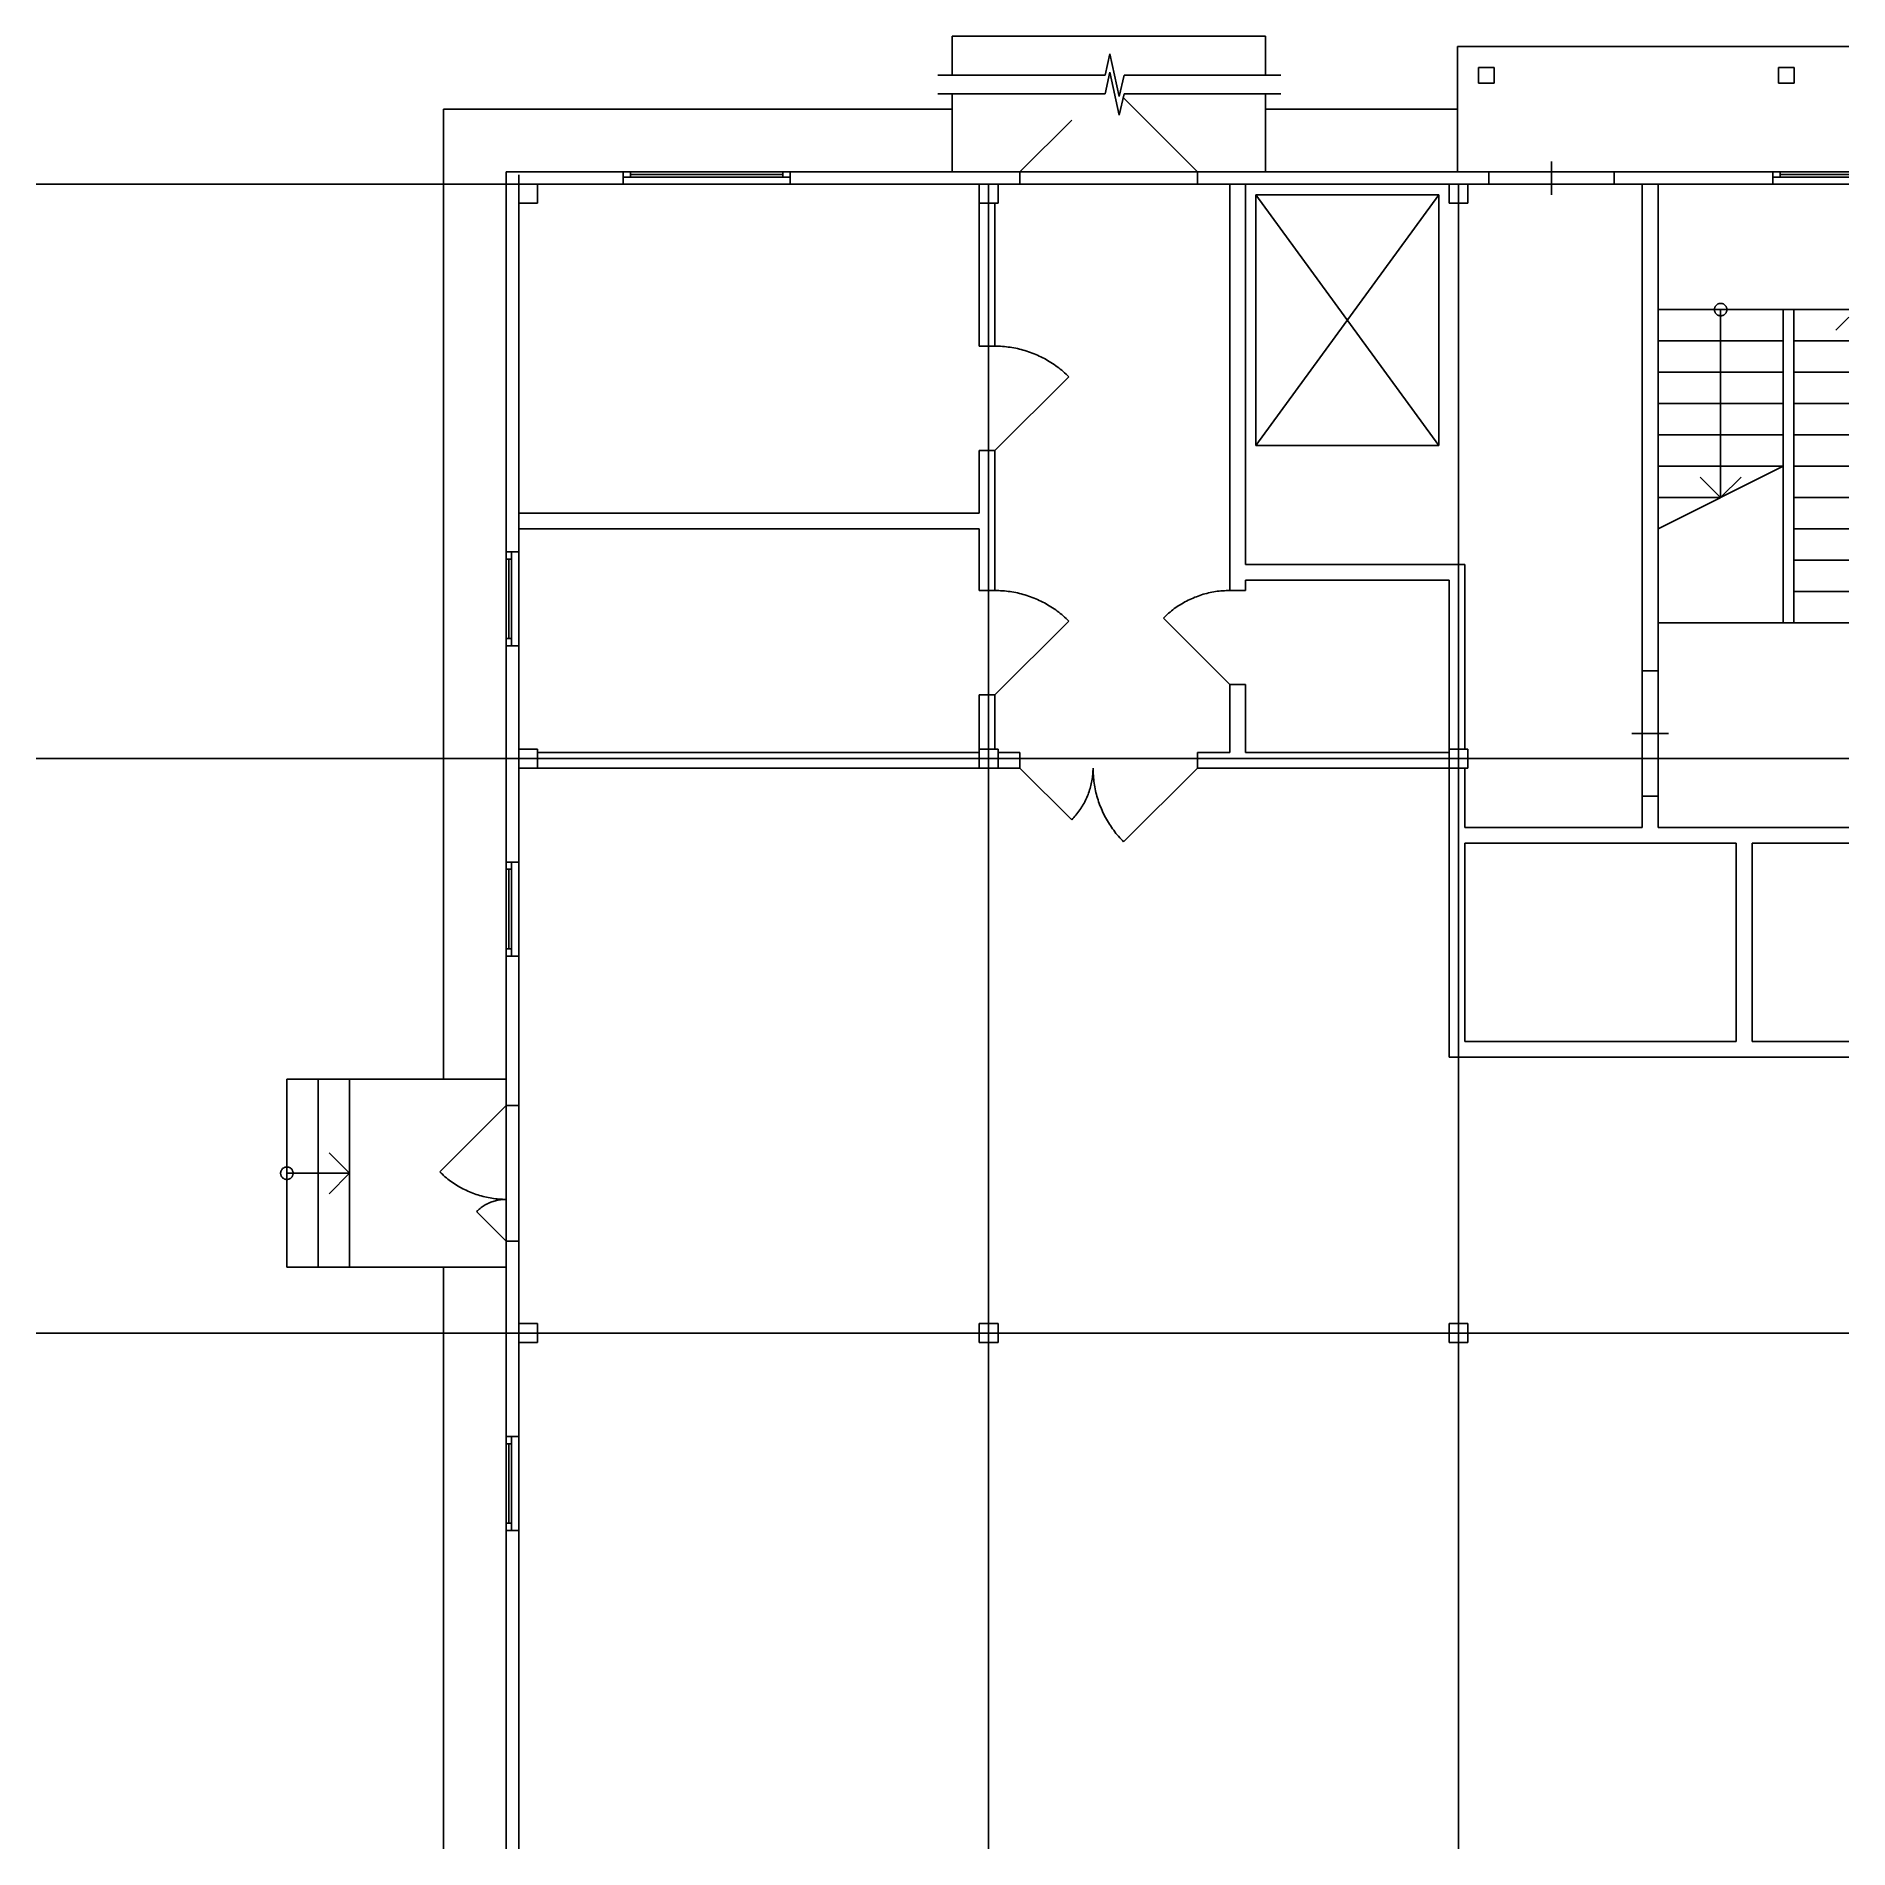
# Model space of a CAD drawing. Extents: x 2 to 2052, y 0 to 2050.
import ezdxf

# ---------------------------------------------------------------- set-up
doc = ezdxf.new("R2010")
doc.units = 0

msp = doc.modelspace()

# ---------------------------------------------------------------- linework, layer by layer
for p, q in [((1037.8, 2050), (1392.2, 2050)), ((1037.8, 2006), (1037.8, 2050)), ((1392.2, 2006), (1392.2, 2050)), ((1216.3, 2030.3), (1210.9, 2006)), ((1227, 1981.7), (1216.3, 2030.3)), ((1609.5, 1896.7), (1609.5, 2038.5)), ((1609.5, 2038.5), (2052, 2038.5)), ((1216.3, 2009.3), (1210.9, 1985)), ((1227, 1960.7), (1216.3, 2009.3)), ((1633.1, 2014.8), (1650.8, 2014.8)), ((1633.1, 1997.1), (1633.1, 2014.8)), ((1633.1, 2014.8), (1633.1, 2014.8)), ((1650.8, 2014.8), (1650.8, 1997.1)), ((1972.7, 2014.8), (1990.4, 2014.8)), ((1972.7, 1997.1), (1972.7, 2014.8)), ((1972.7, 2014.8), (1972.7, 2014.8)), ((1990.4, 2014.8), (1990.4, 1997.1)), ((1210.9, 2006), (1021.6, 2006)), ((1232.4, 2006), (1227, 1981.7)), ((1409.8, 2006), (1232.4, 2006)), ((1650.8, 1997.1), (1633.1, 1997.1)), ((1990.4, 1997.1), (1972.7, 1997.1)), ((1210.9, 1985), (1021.6, 1985)), ((1037.8, 1896.7), (1037.8, 1985)), ((1232.4, 1985), (1227, 1960.7)), ((1315.4, 1896.7), (1231.9, 1980.2)), ((1409.8, 1985), (1232.4, 1985)), ((1392.2, 1896.7), (1392.2, 1985)), ((462.6, 1967.6), (1037.8, 1967.6)), ((462.6, 1967.6), (462.6, 870.4)), ((1114.6, 1896.7), (1173.1, 1955.2)), ((1392.2, 1967.6), (1609.5, 1967.6)), ((1715.8, 1908.5), (1715.8, 1870.7)), ((533.5, 1896.7), (674, 1896.7)), ((533.5, 1896.7), (533.5, 1458.5)), ((547.7, 1893.2), (547.7, 0)), ((665.8, 1896.7), (665.8, 1882.6)), ((665.8, 1896.7), (854.8, 1896.7)), ((665.8, 1890.8), (674, 1890.8)), ((674, 1890.8), (674, 1896.7)), ((674, 1896.7), (674, 1896.7)), ((846.5, 1893.8), (674, 1893.8)), ((674, 1893.8), (674, 1890.8)), ((674, 1890.8), (846.5, 1890.8)), ((674, 1890.8), (674, 1890.8)), ((1114.6, 1896.7), (846.5, 1896.7)), ((846.5, 1896.7), (846.5, 1890.8)), ((846.5, 1890.8), (846.5, 1893.8)), ((846.5, 1890.8), (854.8, 1890.8)), ((854.8, 1896.7), (854.8, 1882.6)), ((854.8, 1896.7), (854.8, 1896.7)), ((1114.6, 1882.6), (1114.6, 1896.7)), ((1114.6, 1896.7), (1315.4, 1896.7)), ((1315.4, 1896.7), (1644.9, 1896.7)), ((1315.4, 1882.6), (1315.4, 1896.7)), ((1644.9, 1882.6), (1644.9, 1896.7)), ((1644.9, 1896.7), (1786.6, 1896.7)), ((1644.9, 1882.6), (1644.9, 1896.7)), ((1644.9, 1896.7), (1644.9, 1896.7)), ((1786.6, 1882.6), (1786.6, 1896.7)), ((1786.6, 1896.7), (1974.4, 1896.7)), ((1786.6, 1896.7), (1786.6, 1882.6)), ((1966.2, 1882.6), (1966.2, 1896.7)), ((1966.2, 1882.6), (1966.2, 1896.7)), ((1966.2, 1896.7), (2052, 1896.7)), ((1966.2, 1896.7), (1966.2, 1896.7)), ((1974.4, 1890.8), (1966.2, 1890.8)), ((1974.4, 1896.7), (1974.4, 1890.8)), ((2052, 1893.8), (1974.4, 1893.8)), ((1974.4, 1893.8), (1974.4, 1890.8)), ((1974.4, 1890.8), (2052, 1890.8)), ((2, 1882.6), (2052, 1882.6)), ((547.7, 1882.6), (665.8, 1882.6)), ((547.7, 1882.6), (547.7, 1466.8)), ((547.7, 1882.6), (568.9, 1882.6)), ((547.7, 1861.3), (547.7, 1882.6)), ((547.7, 1882.6), (547.7, 1882.6)), ((568.9, 1882.6), (568.9, 1861.3)), ((665.8, 1882.6), (854.8, 1882.6)), ((854.8, 1882.6), (1114.6, 1882.6)), ((1068.5, 1882.6), (1089.8, 1882.6)), ((1068.5, 1861.3), (1068.5, 1882.6)), ((1068.5, 1882.6), (1068.5, 1882.6)), ((1079.2, 1882.6), (1079.2, 0)), ((1089.8, 1882.6), (1089.8, 1861.3)), ((1315.4, 1882.6), (1644.9, 1882.6)), ((1352, 1423.1), (1352, 1882.6)), ((1369.7, 1452.6), (1369.7, 1882.6)), ((1381.5, 1870.7), (1588.2, 1587.3)), ((1381.5, 1587.3), (1588.2, 1870.7)), ((1381.5, 1870.7), (1381.5, 1587.3)), ((1588.2, 1870.7), (1381.5, 1870.7)), ((1381.5, 1870.7), (1381.5, 1870.7)), ((1588.2, 1587.3), (1588.2, 1870.7)), ((1600, 1882.6), (1621.3, 1882.6)), ((1600, 1861.3), (1600, 1882.6)), ((1600, 1882.6), (1600, 1882.6)), ((1610.7, 1882.6), (1610.7, 0)), ((1621.3, 1882.6), (1621.3, 1861.3)), ((1786.6, 1882.6), (1644.9, 1882.6)), ((1786.6, 1882.6), (1966.2, 1882.6)), ((1818.5, 1332.2), (1818.5, 1882.6)), ((1836.3, 1332.2), (1836.3, 1882.6)), ((2052, 1882.6), (1966.2, 1882.6)), ((1966.2, 1882.6), (1966.2, 1882.6)), ((568.9, 1861.3), (547.7, 1861.3)), ((1068.5, 1699.5), (1068.5, 1861.3)), ((1089.8, 1861.3), (1068.5, 1861.3)), ((1086.3, 1699.5), (1086.3, 1861.3)), ((1621.3, 1861.3), (1600, 1861.3)), ((1900.4, 1742.9), (1900.2, 1742.4)), ((1900.6, 1743.4), (1900.4, 1742.9)), ((1900.8, 1743.9), (1900.6, 1743.4)), ((1901, 1744.4), (1900.8, 1743.9)), ((1901.3, 1744.8), (1901, 1744.4)), ((1901.6, 1745.2), (1901.3, 1744.8)), ((1901.9, 1745.6), (1901.6, 1745.2)), ((1902.3, 1746), (1901.9, 1745.6)), ((1902.7, 1746.3), (1902.3, 1746)), ((1903.1, 1746.7), (1902.7, 1746.3)), ((1903.6, 1746.9), (1903.1, 1746.7)), ((1904.1, 1747.2), (1903.6, 1746.9)), ((1904.5, 1747.4), (1904.1, 1747.2)), ((1905, 1747.6), (1904.5, 1747.4)), ((1905.5, 1747.7), (1905, 1747.6)), ((1906.1, 1747.8), (1905.5, 1747.7)), ((1906.6, 1747.9), (1906.1, 1747.8)), ((1907.1, 1747.9), (1906.6, 1747.9)), ((1907.6, 1747.9), (1907.1, 1747.9)), ((1908.2, 1747.8), (1907.6, 1747.9)), ((1908.7, 1747.7), (1908.2, 1747.8)), ((1909.2, 1747.6), (1908.7, 1747.7)), ((1909.7, 1747.4), (1909.2, 1747.6)), ((1910.2, 1747.2), (1909.7, 1747.4)), ((1910.6, 1746.9), (1910.2, 1747.2)), ((1911.1, 1746.7), (1910.6, 1746.9)), ((1911.5, 1746.3), (1911.1, 1746.7)), ((1911.9, 1746), (1911.5, 1746.3)), ((1912.3, 1745.6), (1911.9, 1746)), ((1912.6, 1745.2), (1912.3, 1745.6)), ((1912.9, 1744.8), (1912.6, 1745.2)), ((1913.2, 1744.4), (1912.9, 1744.8)), ((1913.5, 1743.9), (1913.2, 1744.4)), ((1913.7, 1743.4), (1913.5, 1743.9)), ((1913.9, 1742.9), (1913.7, 1743.4)), ((1914, 1742.4), (1913.9, 1742.9)), ((1836.3, 1740.8), (2052, 1740.8)), ((1900.2, 1742.4), (1900.1, 1741.9)), ((1900.1, 1741.9), (1900.1, 1741.4)), ((1900.1, 1741.4), (1900.1, 1740.8)), ((1900.1, 1740.8), (1900.1, 1740.3)), ((1900.1, 1740.3), (1900.1, 1739.8)), ((1900.1, 1739.8), (1900.2, 1739.3)), ((1900.2, 1739.3), (1900.4, 1738.7)), ((1900.4, 1738.7), (1900.6, 1738.2)), ((1900.6, 1738.2), (1900.8, 1737.8)), ((1900.8, 1737.8), (1901, 1737.3)), ((1901, 1737.3), (1901.3, 1736.9)), ((1901.3, 1736.9), (1901.6, 1736.4)), ((1901.6, 1736.4), (1901.9, 1736)), ((1901.9, 1736), (1902.3, 1735.7)), ((1902.3, 1735.7), (1902.7, 1735.3)), ((1902.7, 1735.3), (1903.1, 1735)), ((1903.1, 1735), (1903.6, 1734.7)), ((1903.6, 1734.7), (1904.1, 1734.5)), ((1904.1, 1734.5), (1904.5, 1734.3)), ((1904.5, 1734.3), (1905, 1734.1)), ((1905, 1734.1), (1905.5, 1734)), ((1905.5, 1734), (1906.1, 1733.9)), ((1906.1, 1733.9), (1906.6, 1733.8)), ((1906.6, 1733.8), (1907.1, 1733.8)), ((1907.1, 1740.8), (1907.1, 1528.2)), ((1907.1, 1733.8), (1907.6, 1733.8)), ((1907.6, 1733.8), (1908.2, 1733.9)), ((1908.2, 1733.9), (1908.7, 1734)), ((1908.7, 1734), (1909.2, 1734.1)), ((1909.2, 1734.1), (1909.7, 1734.3)), ((1909.7, 1734.3), (1910.2, 1734.5)), ((1910.2, 1734.5), (1910.6, 1734.7)), ((1910.6, 1734.7), (1911.1, 1735)), ((1911.1, 1735), (1911.5, 1735.3)), ((1911.5, 1735.3), (1911.9, 1735.7)), ((1911.9, 1735.7), (1912.3, 1736)), ((1912.3, 1736), (1912.6, 1736.4)), ((1912.6, 1736.4), (1912.9, 1736.9)), ((1912.9, 1736.9), (1913.2, 1737.3)), ((1913.2, 1737.3), (1913.5, 1737.8)), ((1913.5, 1737.8), (1913.7, 1738.2)), ((1913.7, 1738.2), (1913.9, 1738.7)), ((1913.9, 1738.7), (1914, 1739.3)), ((1914.1, 1741.9), (1914, 1742.4)), ((1914, 1739.3), (1914.1, 1739.8)), ((1914.1, 1741.4), (1914.1, 1741.9)), ((1914.2, 1740.8), (1914.1, 1741.4)), ((1914.1, 1740.3), (1914.2, 1740.8)), ((1914.1, 1739.8), (1914.1, 1740.3)), ((1978, 1386.5), (1978, 1740.8)), ((1989.8, 1386.5), (1989.8, 1740.8)), ((2037.5, 1717.7), (2052, 1732.2)), ((1836.3, 1705.4), (1978, 1705.4)), ((1989.8, 1705.4), (2052, 1705.4)), ((1068.5, 1699.5), (1086.3, 1699.5)), ((1088.4, 1699.5), (1086.3, 1699.5)), ((1090.6, 1699.4), (1088.4, 1699.5)), ((1092.7, 1699.3), (1090.6, 1699.4)), ((1094.9, 1699.2), (1092.7, 1699.3)), ((1097, 1699), (1094.9, 1699.2)), ((1099.2, 1698.8), (1097, 1699)), ((1101.3, 1698.5), (1099.2, 1698.8)), ((1103.4, 1698.2), (1101.3, 1698.5)), ((1105.6, 1697.9), (1103.4, 1698.2)), ((1107.7, 1697.5), (1105.6, 1697.9)), ((1109.8, 1697.1), (1107.7, 1697.5)), ((1111.9, 1696.7), (1109.8, 1697.1)), ((1114, 1696.2), (1111.9, 1696.7)), ((1116.1, 1695.6), (1114, 1696.2)), ((1118.2, 1695.1), (1116.1, 1695.6)), ((1120.3, 1694.5), (1118.2, 1695.1)), ((1122.3, 1693.8), (1120.3, 1694.5)), ((1124.4, 1693.2), (1122.3, 1693.8)), ((1126.4, 1692.4), (1124.4, 1693.2)), ((1128.4, 1691.7), (1126.4, 1692.4)), ((1130.5, 1690.9), (1128.4, 1691.7)), ((1132.4, 1690.1), (1130.5, 1690.9)), ((1134.4, 1689.2), (1132.4, 1690.1)), ((1136.4, 1688.3), (1134.4, 1689.2)), ((1138.3, 1687.4), (1136.4, 1688.3)), ((1140.3, 1686.4), (1138.3, 1687.4)), ((1142.2, 1685.4), (1140.3, 1686.4)), ((1144.1, 1684.4), (1142.2, 1685.4)), ((1145.9, 1683.3), (1144.1, 1684.4)), ((1147.8, 1682.2), (1145.9, 1683.3)), ((1149.6, 1681.1), (1147.8, 1682.2)), ((1151.4, 1679.9), (1149.6, 1681.1)), ((1086.3, 1581.4), (1169.8, 1664.9)), ((1153.2, 1678.7), (1151.4, 1679.9)), ((1155, 1677.4), (1153.2, 1678.7)), ((1156.7, 1676.2), (1155, 1677.4)), ((1158.4, 1674.9), (1156.7, 1676.2)), ((1160.1, 1673.5), (1158.4, 1674.9)), ((1161.8, 1672.2), (1160.1, 1673.5)), ((1163.4, 1670.8), (1161.8, 1672.2)), ((1165.1, 1669.3), (1163.4, 1670.8)), ((1166.7, 1667.9), (1165.1, 1669.3)), ((1168.2, 1666.4), (1166.7, 1667.9)), ((1169.8, 1664.9), (1168.2, 1666.4)), ((1836.3, 1670), (1978, 1670)), ((1989.8, 1670), (2052, 1670)), ((1836.3, 1634.5), (1978, 1634.5)), ((1989.8, 1634.5), (2052, 1634.5)), ((1836.3, 1599.1), (1978, 1599.1)), ((1989.8, 1599.1), (2052, 1599.1)), ((1068.5, 1510.5), (1068.5, 1581.4)), ((1068.5, 1581.4), (1086.3, 1581.4)), ((1086.3, 1423.1), (1086.3, 1581.4)), ((1381.5, 1587.3), (1588.2, 1587.3)), ((1836.3, 1563.7), (1978, 1563.7)), ((1836.3, 1492.8), (1978, 1563.7)), ((1989.8, 1563.7), (2052, 1563.7)), ((1884, 1551.4), (1907.1, 1528.2)), ((1930.3, 1551.4), (1907.1, 1528.2)), ((1836.3, 1528.2), (1907.1, 1528.2)), ((1989.8, 1528.2), (2052, 1528.2)), ((547.7, 1510.5), (1068.5, 1510.5)), ((547.7, 1492.8), (1068.5, 1492.8)), ((1068.5, 1423.1), (1068.5, 1492.8)), ((1989.8, 1492.8), (2052, 1492.8)), ((547.7, 1466.8), (533.5, 1466.8)), ((547.7, 1466.8), (533.5, 1466.8)), ((533.5, 1466.8), (533.5, 1360.5)), ((533.5, 1466.8), (533.5, 1466.8)), ((533.5, 1458.5), (539.4, 1458.5)), ((536.4, 1368.8), (536.4, 1458.5)), ((536.4, 1458.5), (539.4, 1458.5)), ((539.4, 1458.5), (539.4, 1466.8)), ((539.4, 1458.5), (539.4, 1368.8)), ((547.7, 1360.5), (547.7, 1466.8)), ((547.7, 1466.8), (547.7, 1466.8)), ((1989.8, 1457.4), (2052, 1457.4)), ((1369.7, 1452.6), (1617.7, 1452.6)), ((1617.7, 1243.6), (1617.7, 1452.6)), ((1068.5, 1423.1), (1086.3, 1423.1)), ((1088.4, 1423.1), (1086.3, 1423.1)), ((1090.6, 1423), (1088.4, 1423.1)), ((1092.7, 1422.9), (1090.6, 1423)), ((1094.9, 1422.8), (1092.7, 1422.9)), ((1097, 1422.6), (1094.9, 1422.8)), ((1099.2, 1422.4), (1097, 1422.6)), ((1101.3, 1422.1), (1099.2, 1422.4)), ((1103.4, 1421.9), (1101.3, 1422.1)), ((1105.6, 1421.5), (1103.4, 1421.9)), ((1107.7, 1421.1), (1105.6, 1421.5)), ((1109.8, 1420.7), (1107.7, 1421.1)), ((1111.9, 1420.3), (1109.8, 1420.7)), ((1114, 1419.8), (1111.9, 1420.3)), ((1116.1, 1419.3), (1114, 1419.8)), ((1118.2, 1418.7), (1116.1, 1419.3)), ((1120.3, 1418.1), (1118.2, 1418.7)), ((1122.3, 1417.5), (1120.3, 1418.1)), ((1124.4, 1416.8), (1122.3, 1417.5)), ((1126.4, 1416.1), (1124.4, 1416.8)), ((1128.4, 1415.3), (1126.4, 1416.1)), ((1130.5, 1414.5), (1128.4, 1415.3)), ((1132.4, 1413.7), (1130.5, 1414.5)), ((1310.4, 1414.6), (1308.5, 1413.8)), ((1312.3, 1415.4), (1310.4, 1414.6)), ((1314.2, 1416.1), (1312.3, 1415.4)), ((1316.1, 1416.9), (1314.2, 1416.1)), ((1318, 1417.5), (1316.1, 1416.9)), ((1319.9, 1418.2), (1318, 1417.5)), ((1321.9, 1418.8), (1319.9, 1418.2)), ((1323.8, 1419.3), (1321.9, 1418.8)), ((1325.8, 1419.8), (1323.8, 1419.3)), ((1327.8, 1420.3), (1325.8, 1419.8)), ((1329.8, 1420.8), (1327.8, 1420.3)), ((1331.8, 1421.2), (1329.8, 1420.8)), ((1333.8, 1421.5), (1331.8, 1421.2)), ((1335.8, 1421.9), (1333.8, 1421.5)), ((1337.8, 1422.2), (1335.8, 1421.9)), ((1339.8, 1422.4), (1337.8, 1422.2)), ((1341.8, 1422.6), (1339.8, 1422.4)), ((1343.9, 1422.8), (1341.8, 1422.6)), ((1345.9, 1422.9), (1343.9, 1422.8)), ((1347.9, 1423), (1345.9, 1422.9)), ((1350, 1423.1), (1347.9, 1423)), ((1352, 1423.1), (1350, 1423.1)), ((1352, 1423.1), (1369.7, 1423.1)), ((1369.7, 1434.9), (1600, 1434.9)), ((1369.7, 1423.1), (1369.7, 1434.9)), ((1600, 1243.6), (1600, 1434.9)), ((1989.8, 1421.9), (2052, 1421.9)), ((1134.4, 1412.8), (1132.4, 1413.7)), ((1136.4, 1411.9), (1134.4, 1412.8)), ((1138.3, 1411), (1136.4, 1411.9)), ((1140.3, 1410), (1138.3, 1411)), ((1142.2, 1409), (1140.3, 1410)), ((1144.1, 1408), (1142.2, 1409)), ((1145.9, 1406.9), (1144.1, 1408)), ((1147.8, 1405.8), (1145.9, 1406.9)), ((1149.6, 1404.7), (1147.8, 1405.8)), ((1151.4, 1403.5), (1149.6, 1404.7)), ((1153.2, 1402.3), (1151.4, 1403.5)), ((1155, 1401.1), (1153.2, 1402.3)), ((1156.7, 1399.8), (1155, 1401.1)), ((1158.4, 1398.5), (1156.7, 1399.8)), ((1160.1, 1397.1), (1158.4, 1398.5)), ((1161.8, 1395.8), (1160.1, 1397.1)), ((1163.4, 1394.4), (1161.8, 1395.8)), ((1165.1, 1393), (1163.4, 1394.4)), ((1279.8, 1394.8), (1278.3, 1393.4)), ((1281.3, 1396.2), (1279.8, 1394.8)), ((1282.8, 1397.5), (1281.3, 1396.2)), ((1284.4, 1398.8), (1282.8, 1397.5)), ((1286, 1400.1), (1284.4, 1398.8)), ((1287.6, 1401.3), (1286, 1400.1)), ((1289.2, 1402.6), (1287.6, 1401.3)), ((1290.8, 1403.8), (1289.2, 1402.6)), ((1292.5, 1404.9), (1290.8, 1403.8)), ((1294.2, 1406), (1292.5, 1404.9)), ((1295.9, 1407.1), (1294.2, 1406)), ((1297.7, 1408.2), (1295.9, 1407.1)), ((1299.4, 1409.2), (1297.7, 1408.2)), ((1301.2, 1410.2), (1299.4, 1409.2)), ((1303, 1411.2), (1301.2, 1410.2)), ((1304.8, 1412.1), (1303, 1411.2)), ((1306.7, 1413), (1304.8, 1412.1)), ((1308.5, 1413.8), (1306.7, 1413)), ((1086.3, 1305), (1169.8, 1388.5)), ((1166.7, 1391.5), (1165.1, 1393)), ((1168.2, 1390), (1166.7, 1391.5)), ((1169.8, 1388.5), (1168.2, 1390)), ((1278.3, 1393.4), (1276.8, 1392)), ((1352, 1316.8), (1276.8, 1392)), ((1836.3, 1386.5), (2052, 1386.5)), ((539.4, 1368.8), (533.5, 1368.8)), ((533.5, 1368.8), (533.5, 1368.8)), ((533.5, 1368.8), (533.5, 1107.8)), ((547.7, 1360.5), (533.5, 1360.5)), ((533.5, 1360.5), (547.7, 1360.5)), ((539.4, 1368.8), (536.4, 1368.8)), ((536.4, 1368.8), (536.4, 1368.8)), ((539.4, 1360.5), (539.4, 1368.8)), ((547.7, 1360.5), (547.7, 1116)), ((1352, 1240), (1352, 1316.8)), ((1352, 1316.8), (1369.7, 1316.8)), ((1369.7, 1240), (1369.7, 1316.8)), ((1836.3, 1332.2), (1818.5, 1332.2)), ((1818.5, 1332.2), (1818.5, 1190.4)), ((1836.3, 1332.2), (1818.5, 1332.2)), ((1818.5, 1332.2), (1818.5, 1332.2)), ((1836.3, 1190.4), (1836.3, 1332.2)), ((1068.5, 1305), (1086.3, 1305)), ((1068.5, 1243.6), (1068.5, 1305)), ((1086.3, 1243.6), (1086.3, 1305)), ((1806.7, 1261.3), (1848.1, 1261.3)), ((2, 1233), (2052, 1233)), ((547.7, 1243.6), (568.9, 1243.6)), ((547.7, 1222.3), (547.7, 1243.6)), ((547.7, 1243.6), (547.7, 1243.6)), ((568.9, 1243.6), (568.9, 1222.3)), ((568.9, 1240), (1068.5, 1240)), ((1068.5, 1243.6), (1089.8, 1243.6)), ((1068.5, 1222.3), (1068.5, 1243.6)), ((1068.5, 1243.6), (1068.5, 1243.6)), ((1089.8, 1243.6), (1089.8, 1222.3)), ((1089.8, 1240), (1114.6, 1240)), ((1114.6, 1240), (1114.6, 1222.3)), ((1315.4, 1240), (1315.4, 1222.3)), ((1315.4, 1240), (1352, 1240)), ((1369.7, 1240), (1600, 1240)), ((1600, 1243.6), (1621.3, 1243.6)), ((1600, 1222.3), (1600, 1243.6)), ((1600, 1243.6), (1600, 1243.6)), ((1621.3, 1243.6), (1621.3, 1222.3)), ((568.9, 1222.3), (547.7, 1222.3)), ((568.9, 1222.3), (1068.5, 1222.3)), ((1089.8, 1222.3), (1068.5, 1222.3)), ((1089.8, 1222.3), (1114.6, 1222.3)), ((1114.6, 1222.3), (1173.1, 1163.9)), ((1196, 1208), (1196.3, 1209.7)), ((1196.3, 1209.7), (1196.6, 1211.5)), ((1196.6, 1211.5), (1196.8, 1213.3)), ((1196.8, 1213.3), (1197, 1215.1)), ((1197, 1215.1), (1197.1, 1216.9)), ((1197.1, 1216.9), (1197.2, 1218.7)), ((1197.2, 1218.7), (1197.3, 1220.5)), ((1197.3, 1220.5), (1197.3, 1222.3)), ((1197.3, 1222.3), (1197.3, 1220.2)), ((1197.3, 1220.2), (1197.4, 1218)), ((1197.4, 1218), (1197.5, 1215.9)), ((1197.5, 1215.9), (1197.6, 1213.7)), ((1197.6, 1213.7), (1197.8, 1211.6)), ((1197.8, 1211.6), (1198, 1209.4)), ((1315.4, 1222.3), (1231.9, 1138.8)), ((1315.4, 1222.3), (1600, 1222.3)), ((1600, 895.2), (1600, 1222.3)), ((1621.3, 1222.3), (1600, 1222.3)), ((1617.7, 1155), (1617.7, 1222.3)), ((1189.5, 1187.4), (1190.3, 1189)), ((1190.3, 1189), (1191, 1190.7)), ((1191, 1190.7), (1191.7, 1192.4)), ((1191.7, 1192.4), (1192.3, 1194)), ((1192.3, 1194), (1192.9, 1195.7)), ((1192.9, 1195.7), (1193.4, 1197.5)), ((1193.4, 1197.5), (1194, 1199.2)), ((1194, 1199.2), (1194.5, 1200.9)), ((1194.5, 1200.9), (1194.9, 1202.7)), ((1194.9, 1202.7), (1195.3, 1204.4)), ((1195.3, 1204.4), (1195.7, 1206.2)), ((1195.7, 1206.2), (1196, 1208)), ((1198, 1209.4), (1198.2, 1207.3)), ((1198.2, 1207.3), (1198.5, 1205.1)), ((1198.5, 1205.1), (1198.9, 1203)), ((1198.9, 1203), (1199.2, 1200.9)), ((1199.2, 1200.9), (1199.7, 1198.8)), ((1199.7, 1198.8), (1200.1, 1196.6)), ((1200.1, 1196.6), (1200.6, 1194.5)), ((1200.6, 1194.5), (1201.1, 1192.4)), ((1201.1, 1192.4), (1201.7, 1190.4)), ((1201.7, 1190.4), (1202.3, 1188.3)), ((1818.5, 1155), (1818.5, 1190.4)), ((1836.3, 1190.4), (1818.5, 1190.4)), ((1818.5, 1190.4), (1836.3, 1190.4)), ((1836.3, 1155), (1836.3, 1190.4)), ((1176.8, 1167.8), (1177.9, 1169.2)), ((1177.9, 1169.2), (1179.1, 1170.6)), ((1179.1, 1170.6), (1180.2, 1172)), ((1180.2, 1172), (1181.3, 1173.4)), ((1181.3, 1173.4), (1182.3, 1174.9)), ((1182.3, 1174.9), (1183.3, 1176.4)), ((1183.3, 1176.4), (1184.3, 1177.9)), ((1184.3, 1177.9), (1185.3, 1179.4)), ((1185.3, 1179.4), (1186.2, 1181)), ((1186.2, 1181), (1187.1, 1182.6)), ((1187.1, 1182.6), (1187.9, 1184.1)), ((1187.9, 1184.1), (1188.7, 1185.8)), ((1188.7, 1185.8), (1189.5, 1187.4)), ((1202.3, 1188.3), (1202.9, 1186.2)), ((1202.9, 1186.2), (1203.6, 1184.2)), ((1203.6, 1184.2), (1204.3, 1182.2)), ((1204.3, 1182.2), (1205.1, 1180.1)), ((1205.1, 1180.1), (1205.9, 1178.1)), ((1205.9, 1178.1), (1206.7, 1176.1)), ((1206.7, 1176.1), (1207.5, 1174.2)), ((1207.5, 1174.2), (1208.4, 1172.2)), ((1208.4, 1172.2), (1209.4, 1170.2)), ((1209.4, 1170.2), (1210.3, 1168.3)), ((1173.1, 1163.9), (1174.3, 1165.1)), ((1174.3, 1165.1), (1175.6, 1166.5)), ((1175.6, 1166.5), (1176.8, 1167.8)), ((1210.3, 1168.3), (1211.3, 1166.4)), ((1211.3, 1166.4), (1212.4, 1164.5)), ((1212.4, 1164.5), (1213.5, 1162.6)), ((1213.5, 1162.6), (1214.6, 1160.8)), ((1214.6, 1160.8), (1215.7, 1159)), ((1215.7, 1159), (1216.9, 1157.2)), ((1216.9, 1157.2), (1218.1, 1155.4)), ((1218.1, 1155.4), (1219.3, 1153.6)), ((1219.3, 1153.6), (1220.6, 1151.9)), ((1220.6, 1151.9), (1221.9, 1150.1)), ((1221.9, 1150.1), (1223.2, 1148.4)), ((1223.2, 1148.4), (1224.6, 1146.8)), ((1818.5, 1155), (1617.7, 1155)), ((2052, 1155), (1836.3, 1155)), ((1224.6, 1146.8), (1226, 1145.1)), ((1226, 1145.1), (1227.4, 1143.5)), ((1227.4, 1143.5), (1228.9, 1141.9)), ((1228.9, 1141.9), (1230.4, 1140.3)), ((1230.4, 1140.3), (1231.9, 1138.8)), ((1924.8, 1137.3), (1617.7, 1137.3)), ((1617.7, 912.9), (1617.7, 1137.3)), ((1924.8, 912.9), (1924.8, 1137.3)), ((1942.6, 912.9), (1942.6, 1137.3)), ((2052, 1137.3), (1942.6, 1137.3)), ((547.7, 1116), (533.5, 1116)), ((547.7, 1116), (533.5, 1116)), ((533.5, 1116), (533.5, 1009.7)), ((533.5, 1116), (533.5, 1116)), ((533.5, 1107.8), (539.4, 1107.8)), ((536.4, 1018), (536.4, 1107.8)), ((536.4, 1107.8), (539.4, 1107.8)), ((539.4, 1107.8), (539.4, 1116)), ((539.4, 1107.8), (539.4, 1018)), ((547.7, 1009.7), (547.7, 1116)), ((547.7, 1116), (547.7, 1116)), ((533.5, 840.8), (533.5, 1018)), ((539.4, 1018), (533.5, 1018)), ((533.5, 1018), (533.5, 1018)), ((547.7, 1009.7), (533.5, 1009.7)), ((533.5, 1009.7), (547.7, 1009.7)), ((539.4, 1018), (536.4, 1018)), ((536.4, 1018), (536.4, 1018)), ((539.4, 1009.7), (539.4, 1018)), ((547.7, 840.8), (547.7, 1009.7)), ((1924.8, 912.9), (1617.7, 912.9)), ((2052, 912.9), (1942.6, 912.9)), ((2052, 895.2), (1600, 895.2)), ((285.5, 870.4), (285.5, 657.8)), ((285.5, 870.4), (533.5, 870.4)), ((320.9, 870.4), (320.9, 657.8)), ((356.3, 870.4), (356.3, 657.8)), ((356.3, 657.8), (356.3, 870.4)), ((533.5, 840.8), (458.3, 765.7)), ((547.7, 840.8), (533.5, 840.8)), ((533.5, 840.8), (533.5, 687.3)), ((333.2, 787.2), (356.3, 764.1)), ((278.5, 765.1), (278.4, 764.6)), ((278.4, 764.6), (278.4, 764.1)), ((278.4, 764.1), (278.4, 763.5)), ((278.4, 763.5), (278.5, 763)), ((278.6, 765.6), (278.5, 765.1)), ((278.5, 763), (278.6, 762.5)), ((278.7, 766.1), (278.6, 765.6)), ((278.6, 762.5), (278.7, 762)), ((278.9, 766.6), (278.7, 766.1)), ((278.7, 762), (278.9, 761.5)), ((279.1, 767.1), (278.9, 766.6)), ((278.9, 761.5), (279.1, 761)), ((279.4, 767.6), (279.1, 767.1)), ((279.1, 761), (279.4, 760.5)), ((279.6, 768), (279.4, 767.6)), ((279.4, 760.5), (279.6, 760.1)), ((280, 768.5), (279.6, 768)), ((279.6, 760.1), (280, 759.7)), ((280.3, 768.8), (280, 768.5)), ((280, 759.7), (280.3, 759.3)), ((280.7, 769.2), (280.3, 768.8)), ((280.3, 759.3), (280.7, 758.9)), ((281.1, 769.6), (280.7, 769.2)), ((280.7, 758.9), (281.1, 758.5)), ((281.5, 769.9), (281.1, 769.6)), ((281.1, 758.5), (281.5, 758.2)), ((281.9, 770.2), (281.5, 769.9)), ((282.4, 770.4), (281.9, 770.2)), ((282.9, 770.6), (282.4, 770.4)), ((283.4, 770.8), (282.9, 770.6)), ((283.9, 770.9), (283.4, 770.8)), ((284.4, 771), (283.9, 770.9)), ((284.9, 771.1), (284.4, 771)), ((285.5, 771.1), (284.9, 771.1)), ((286, 771.1), (285.5, 771.1)), ((285.5, 764.1), (356.3, 764.1)), ((286.5, 771), (286, 771.1)), ((287, 770.9), (286.5, 771)), ((287.5, 770.8), (287, 770.9)), ((288, 770.6), (287.5, 770.8)), ((288.5, 770.4), (288, 770.6)), ((289, 770.2), (288.5, 770.4)), ((289.4, 769.9), (289, 770.2)), ((289.9, 769.6), (289.4, 769.9)), ((289.4, 758.2), (289.9, 758.5)), ((290.3, 769.2), (289.9, 769.6)), ((289.9, 758.5), (290.3, 758.9)), ((290.6, 768.8), (290.3, 769.2)), ((290.3, 758.9), (290.6, 759.3)), ((291, 768.5), (290.6, 768.8)), ((290.6, 759.3), (291, 759.7)), ((291.3, 768), (291, 768.5)), ((291, 759.7), (291.3, 760.1)), ((291.6, 767.6), (291.3, 768)), ((291.3, 760.1), (291.6, 760.5)), ((291.8, 767.1), (291.6, 767.6)), ((291.6, 760.5), (291.8, 761)), ((292, 766.6), (291.8, 767.1)), ((291.8, 761), (292, 761.5)), ((292.2, 766.1), (292, 766.6)), ((292, 761.5), (292.2, 762)), ((292.3, 765.6), (292.2, 766.1)), ((292.2, 762), (292.3, 762.5)), ((292.4, 765.1), (292.3, 765.6)), ((292.3, 762.5), (292.4, 763)), ((292.5, 764.6), (292.4, 765.1)), ((292.4, 763), (292.5, 763.5)), ((292.5, 764.1), (292.5, 764.6)), ((292.5, 763.5), (292.5, 764.1)), ((333.2, 740.9), (356.3, 764.1)), ((458.3, 765.7), (459.8, 764.2)), ((459.8, 764.2), (461.3, 762.8)), ((461.3, 762.8), (462.8, 761.5)), ((462.8, 761.5), (464.3, 760.1)), ((464.3, 760.1), (465.9, 758.8)), ((465.9, 758.8), (467.4, 757.5)), ((281.5, 758.2), (281.9, 757.9)), ((281.9, 757.9), (282.4, 757.7)), ((282.4, 757.7), (282.9, 757.5)), ((282.9, 757.5), (283.4, 757.3)), ((283.4, 757.3), (283.9, 757.2)), ((283.9, 757.2), (284.4, 757.1)), ((284.4, 757.1), (284.9, 757)), ((284.9, 757), (285.5, 757)), ((285.5, 757), (286, 757)), ((286, 757), (286.5, 757.1)), ((286.5, 757.1), (287, 757.2)), ((287, 757.2), (287.5, 757.3)), ((287.5, 757.3), (288, 757.5)), ((288, 757.5), (288.5, 757.7)), ((288.5, 757.7), (289, 757.9)), ((289, 757.9), (289.4, 758.2)), ((467.4, 757.5), (469.1, 756.3)), ((469.1, 756.3), (470.7, 755.1)), ((470.7, 755.1), (472.3, 753.9)), ((472.3, 753.9), (474, 752.7)), ((474, 752.7), (475.7, 751.6)), ((475.7, 751.6), (477.4, 750.5)), ((477.4, 750.5), (479.2, 749.5)), ((479.2, 749.5), (480.9, 748.4)), ((480.9, 748.4), (482.7, 747.4)), ((482.7, 747.4), (484.5, 746.5)), ((484.5, 746.5), (486.3, 745.6)), ((486.3, 745.6), (488.2, 744.7)), ((488.2, 744.7), (490, 743.8)), ((490, 743.8), (491.9, 743)), ((491.9, 743), (493.8, 742.2)), ((493.8, 742.2), (495.7, 741.5)), ((495.7, 741.5), (497.6, 740.8)), ((497.6, 740.8), (499.5, 740.1)), ((499.5, 740.1), (501.4, 739.5)), ((501.4, 739.5), (503.4, 738.9)), ((503.4, 738.9), (505.3, 738.3)), ((505.3, 738.3), (507.3, 737.8)), ((501.1, 721.6), (500.1, 720.7)), ((533.5, 687.3), (500.1, 720.7)), ((502.1, 722.6), (501.1, 721.6)), ((503.1, 723.5), (502.1, 722.6)), ((504.2, 724.3), (503.1, 723.5)), ((505.3, 725.2), (504.2, 724.3)), ((506.4, 726), (505.3, 725.2)), ((507.5, 726.8), (506.4, 726)), ((507.3, 737.8), (509.3, 737.3)), ((508.7, 727.5), (507.5, 726.8)), ((509.9, 728.2), (508.7, 727.5)), ((509.3, 737.3), (511.3, 736.9)), ((511.1, 728.9), (509.9, 728.2)), ((512.3, 729.5), (511.1, 728.9)), ((511.3, 736.9), (513.3, 736.5)), ((513.5, 730.1), (512.3, 729.5)), ((513.3, 736.5), (515.3, 736.1)), ((514.8, 730.7), (513.5, 730.1)), ((516.1, 731.2), (514.8, 730.7)), ((515.3, 736.1), (517.3, 735.8)), ((517.3, 731.7), (516.1, 731.2)), ((517.3, 735.8), (519.3, 735.5)), ((518.6, 732.1), (517.3, 731.7)), ((519.9, 732.5), (518.6, 732.1)), ((519.3, 735.5), (521.3, 735.2)), ((521.3, 732.9), (519.9, 732.5)), ((521.3, 735.2), (523.3, 735)), ((522.6, 733.3), (521.3, 732.9)), ((523.9, 733.6), (522.6, 733.3)), ((523.3, 735), (525.4, 734.8)), ((525.3, 733.8), (523.9, 733.6)), ((526.6, 734), (525.3, 733.8)), ((525.4, 734.8), (527.4, 734.7)), ((528, 734.2), (526.6, 734)), ((527.4, 734.7), (529.4, 734.6)), ((529.4, 734.3), (528, 734.2)), ((529.4, 734.6), (531.5, 734.5)), ((530.7, 734.4), (529.4, 734.3)), ((532.1, 734.5), (530.7, 734.4)), ((531.5, 734.5), (533.5, 734.5)), ((533.5, 734.5), (532.1, 734.5)), ((547.7, 687.3), (533.5, 687.3)), ((533.5, 687.3), (533.5, 458.1)), ((547.7, 687.3), (547.7, 466.4)), ((285.5, 657.8), (533.5, 657.8)), ((462.6, 657.8), (462.6, 0)), ((2, 583.3), (2052, 583.3)), ((547.7, 594), (568.9, 594)), ((547.7, 572.7), (547.7, 594)), ((547.7, 594), (547.7, 594)), ((568.9, 594), (568.9, 572.7)), ((1068.5, 594), (1089.8, 594)), ((1068.5, 572.7), (1068.5, 594)), ((1068.5, 594), (1068.5, 594)), ((1089.8, 594), (1089.8, 572.7)), ((1600, 594), (1621.3, 594)), ((1600, 572.7), (1600, 594)), ((1600, 594), (1600, 594)), ((1621.3, 594), (1621.3, 572.7)), ((568.9, 572.7), (547.7, 572.7)), ((1089.8, 572.7), (1068.5, 572.7)), ((1621.3, 572.7), (1600, 572.7)), ((547.7, 466.4), (533.5, 466.4)), ((547.7, 466.4), (533.5, 466.4)), ((533.5, 466.4), (533.5, 360.1)), ((533.5, 466.4), (533.5, 466.4)), ((533.5, 458.1), (539.4, 458.1)), ((536.4, 368.4), (536.4, 458.1)), ((536.4, 458.1), (539.4, 458.1)), ((539.4, 458.1), (539.4, 466.4)), ((539.4, 458.1), (539.4, 368.4)), ((547.7, 360.1), (547.7, 466.4)), ((547.7, 466.4), (547.7, 466.4)), ((533.5, 368.4), (533.5, 0)), ((539.4, 368.4), (533.5, 368.4)), ((533.5, 368.4), (533.5, 368.4)), ((547.7, 360.1), (533.5, 360.1)), ((533.5, 360.1), (547.7, 360.1)), ((539.4, 368.4), (536.4, 368.4)), ((536.4, 368.4), (536.4, 368.4)), ((539.4, 360.1), (539.4, 368.4)), ((547.7, 360.1), (547.7, 0))]:
    msp.add_line(p, q)

doc.saveas('drawing.dxf')
